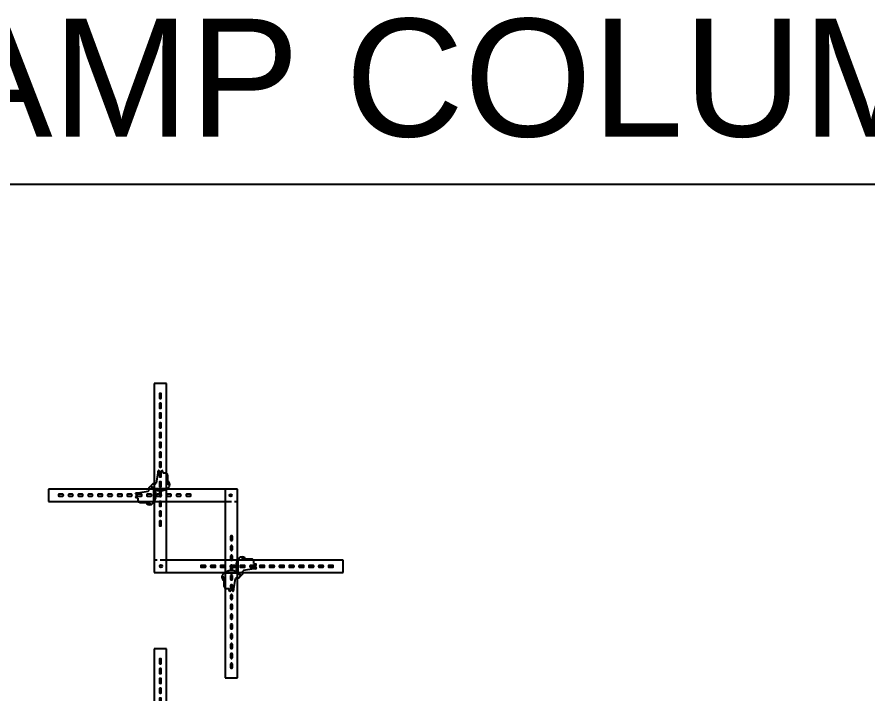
# Model space of a CAD drawing. Header units: inches. Extents: x 2832 to 8547, y -592 to 860.
# Drawn here: x 3676.3 to 3849.6, y -278 to -140 of the extents above; entities that cross this region are included whole.
import ezdxf

# ---------------------------------------------------------------- set-up
doc = ezdxf.new("R2010")
doc.units = ezdxf.units.IN
doc.header["$LTSCALE"] = 5
doc.header["$MEASUREMENT"] = 0
doc.linetypes.add('HIDDEN', pattern=[0.375, 0.25, -0.125])
doc.layers.add('BlueHidden', color=5, linetype='HIDDEN')
doc.layers.add('FORM', color=5, linetype='Continuous')
doc.styles.add('VBA_txt', font='arial.ttf', dxfattribs={"height": 2})

# ---------------------------------------------------------------- blocks, each defined once
blk = doc.blocks.new('*U842')
for p, q in [((-2.5, 48), (-2.5, -2.5)), ((0, 48), (-2.5, 48)), ((0, -2.5), (0, 48)), ((-24, 26.5), (-24, 24)), ((26.5, 26.5), (-24, 26.5)), ((24, 26.5), (24, -24)), ((26.5, -24), (26.5, 26.5)), ((-24, 24), (24, 24)), ((48, 0), (0, 0)), ((48, -2.5), (48, 0)), ((-2.5, -2.5), (48, -2.5)), ((24, -24), (26.5, -24))]:
    blk.add_line(p, q)
at = {"ltscale": 0.1}
for p, q in [((-1.44, 45.88), (-1.44, 45.12)), ((-1.19, 46), (-1.31, 46)), ((-1.06, 45.12), (-1.06, 45.88)), ((-1.44, 43.88), (-1.44, 43.12)), ((-1.31, 45), (-1.19, 45)), ((-1.19, 44), (-1.31, 44)), ((-1.06, 43.12), (-1.06, 43.88)), ((-1.44, 41.88), (-1.44, 41.12)), ((-1.31, 43), (-1.19, 43)), ((-1.19, 42), (-1.31, 42)), ((-1.06, 41.12), (-1.06, 41.88)), ((-1.44, 39.88), (-1.44, 39.12)), ((-1.31, 41), (-1.19, 41)), ((-1.19, 40), (-1.31, 40)), ((-1.06, 39.12), (-1.06, 39.88)), ((-1.31, 39), (-1.19, 39)), ((-1.44, 37.88), (-1.44, 37.12)), ((-1.19, 38), (-1.31, 38)), ((-1.31, 37), (-1.19, 37)), ((-1.06, 37.12), (-1.06, 37.88)), ((-1.44, 35.88), (-1.44, 35.12)), ((-1.19, 36), (-1.31, 36)), ((-1.31, 35), (-1.19, 35)), ((-1.06, 35.12), (-1.06, 35.88)), ((-1.44, 33.88), (-1.44, 33.12)), ((-1.19, 34), (-1.31, 34)), ((-1.31, 33), (-1.19, 33)), ((-1.06, 33.12), (-1.06, 33.88)), ((-1.44, 31.88), (-1.44, 31.12)), ((-1.19, 32), (-1.31, 32)), ((-1.06, 31.12), (-1.06, 31.88)), ((-1.73, 29.82), (-2.1, 27.7)), ((-1.73, 30.17), (-1.73, 29.82)), ((-1.56, 30.3), (-1.6, 30.3)), ((-1.44, 30.17), (-1.44, 30.17)), ((-1.44, 29.88), (-1.44, 29.12)), ((-1.31, 31), (-1.19, 31)), ((-1.31, 30.05), (-1.19, 30.05)), ((-1.19, 30), (-1.31, 30)), ((-1.06, 30.17), (-1.06, 30.17)), ((-1.06, 29.12), (-1.06, 29.88)), ((-0.94, 30.3), (-0.9, 30.3)), ((-0.77, 30.17), (-0.77, 29.95)), ((-0.65, 29.82), (-0.27, 29.82)), ((-1.44, 27.88), (-1.44, 27.12)), ((-1.31, 29), (-1.19, 29)), ((-1.19, 28), (-1.31, 28)), ((-1.06, 27.12), (-1.06, 27.88)), ((0.23, 29.32), (0.23, 28.14)), ((0.23, 28), (0.23, 27.65)), ((-5.82, 25.73), (-3.7, 26.1)), ((-3.6, 26.73), (-3.6, 26.73)), ((-3.6, 26.68), (-3.6, 26.22)), ((-3.56, 26.77), (-3.21, 27.11)), ((-2.77, 27.56), (-3.11, 27.21)), ((-2.73, 27.6), (-2.73, 27.6)), ((-2.68, 27.6), (-2.22, 27.6)), ((0.1, 26.55), (-2.6, 26.55)), ((-2.55, 23.9), (-2.55, 26.6)), ((0.03, 26.5), (-2.53, 26.5)), ((-2.5, 23.97), (-2.5, 26.53)), ((-1.31, 27), (-1.19, 27)), ((0.27, 27.56), (0.56, 27.27)), ((-22, 25.31), (-22, 25.19)), ((-21.13, 25.44), (-21.88, 25.44)), ((-21.88, 25.06), (-21.13, 25.06)), ((-21, 25.19), (-21, 25.31)), ((-20, 25.31), (-20, 25.19)), ((-19.13, 25.44), (-19.88, 25.44)), ((-19.88, 25.06), (-19.13, 25.06)), ((-19, 25.19), (-19, 25.31)), ((-18, 25.31), (-18, 25.19)), ((-17.13, 25.44), (-17.88, 25.44)), ((-17.88, 25.06), (-17.13, 25.06)), ((-17, 25.19), (-17, 25.31)), ((-16, 25.31), (-16, 25.19)), ((-15.13, 25.44), (-15.88, 25.44)), ((-15.88, 25.06), (-15.13, 25.06)), ((-15, 25.19), (-15, 25.31)), ((-14, 25.31), (-14, 25.19)), ((-13.13, 25.44), (-13.88, 25.44)), ((-13.88, 25.06), (-13.13, 25.06)), ((-13, 25.19), (-13, 25.31)), ((-12, 25.31), (-12, 25.19)), ((-11.13, 25.44), (-11.88, 25.44)), ((-11.88, 25.06), (-11.13, 25.06)), ((-11, 25.19), (-11, 25.31)), ((-10, 25.31), (-10, 25.19)), ((-9.13, 25.44), (-9.88, 25.44)), ((-9.88, 25.06), (-9.13, 25.06)), ((-9, 25.19), (-9, 25.31)), ((-8, 25.31), (-8, 25.19)), ((-7.13, 25.44), (-7.88, 25.44)), ((-7.88, 25.06), (-7.13, 25.06)), ((-7, 25.19), (-7, 25.31)), ((-6.3, 25.56), (-6.3, 25.6)), ((-6.3, 24.94), (-6.3, 24.9)), ((-6.17, 25.73), (-5.82, 25.73)), ((-6.17, 25.44), (-6.17, 25.44)), ((-6.17, 25.06), (-6.17, 25.06)), ((-6.17, 24.77), (-5.95, 24.77)), ((-6.05, 25.31), (-6.05, 25.19)), ((-6, 25.31), (-6, 25.19)), ((-5.13, 25.44), (-5.88, 25.44)), ((-5.88, 25.06), (-5.13, 25.06)), ((-5.82, 24.65), (-5.82, 24.27)), ((-5, 25.19), (-5, 25.31)), ((-4, 25.31), (-4, 25.19)), ((-3.13, 25.44), (-3.88, 25.44)), ((-3.88, 25.06), (-3.13, 25.06)), ((-3, 25.19), (-3, 25.31)), ((-2, 25.31), (-2, 25.19)), ((-1.13, 25.44), (-1.88, 25.44)), ((-1.88, 25.06), (-1.13, 25.06)), ((-1.44, 25.88), (-1.44, 25.12)), ((-1.19, 26), (-1.31, 26)), ((-1.31, 25), (-1.19, 25)), ((-1.06, 25.12), (-1.06, 25.88)), ((-1, 25.19), (-1, 25.31)), ((0, 25.31), (0, 25.19)), ((0.87, 25.44), (0.12, 25.44)), ((0.12, 25.06), (0.87, 25.06)), ((1, 25.19), (1, 25.31)), ((2, 25.31), (2, 25.19)), ((2.87, 25.44), (2.12, 25.44)), ((2.12, 25.06), (2.87, 25.06)), ((3, 25.19), (3, 25.31)), ((4, 25.31), (4, 25.19)), ((4.87, 25.44), (4.12, 25.44)), ((4.12, 25.06), (4.87, 25.06)), ((5, 25.19), (5, 25.31)), ((6, 25.31), (6, 25.19)), ((6.87, 25.44), (6.12, 25.44)), ((6.12, 25.06), (6.87, 25.06)), ((7, 25.19), (7, 25.31)), ((8, 25.31), (8, 25.19)), ((8, 25.31), (8, 25.19)), ((8.87, 25.44), (8.12, 25.44)), ((8.87, 25.44), (8.12, 25.44)), ((8.12, 25.06), (8.87, 25.06)), ((8.12, 25.06), (8.87, 25.06)), ((9, 25.19), (9, 25.31)), ((9, 25.19), (9, 25.31)), ((10, 25.31), (10, 25.19)), ((10, 25.31), (10, 25.19)), ((10.87, 25.44), (10.12, 25.44)), ((10.87, 25.44), (10.12, 25.44)), ((10.12, 25.06), (10.87, 25.06)), ((10.12, 25.06), (10.87, 25.06)), ((11, 25.19), (11, 25.31)), ((11, 25.19), (11, 25.31)), ((-5.32, 23.77), (-4.14, 23.77)), ((-4, 23.77), (-3.65, 23.77)), ((-3.56, 23.73), (-3.27, 23.44)), ((-1.44, 23.88), (-1.44, 23.12)), ((-1.19, 24), (-1.31, 24)), ((-1.31, 23), (-1.19, 23)), ((-1.06, 23.12), (-1.06, 23.88)), ((-1.44, 21.88), (-1.44, 21.12)), ((-1.19, 22), (-1.31, 22)), ((-1.31, 21), (-1.19, 21)), ((-1.06, 21.12), (-1.06, 21.88)), ((-1.44, 19.88), (-1.44, 19.12)), ((-1.19, 20), (-1.31, 20)), ((-1.06, 19.12), (-1.06, 19.88)), ((-1.44, 17.88), (-1.44, 17.12)), ((-1.31, 19), (-1.19, 19)), ((-1.19, 18), (-1.31, 18)), ((-1.06, 17.12), (-1.06, 17.88)), ((-1.44, 15.88), (-1.44, 15.12)), ((-1.44, 15.88), (-1.44, 15.12)), ((-1.31, 17), (-1.19, 17)), ((-1.19, 16), (-1.31, 16)), ((-1.19, 16), (-1.31, 16)), ((-1.06, 15.12), (-1.06, 15.88)), ((-1.06, 15.12), (-1.06, 15.88)), ((-1.44, 13.88), (-1.44, 13.12)), ((-1.44, 13.88), (-1.44, 13.12)), ((-1.31, 15), (-1.19, 15)), ((-1.31, 15), (-1.19, 15)), ((-1.19, 14), (-1.31, 14)), ((-1.19, 14), (-1.31, 14)), ((-1.06, 13.12), (-1.06, 13.88)), ((-1.06, 13.12), (-1.06, 13.88)), ((-1.31, 13), (-1.19, 13)), ((-1.31, 13), (-1.19, 13)), ((25.06, 10.87), (25.06, 10.12)), ((25.06, 10.87), (25.06, 10.12)), ((25.31, 11), (25.19, 11)), ((25.31, 11), (25.19, 11)), ((25.44, 10.12), (25.44, 10.87)), ((25.44, 10.12), (25.44, 10.87)), ((25.06, 8.87), (25.06, 8.12)), ((25.06, 8.87), (25.06, 8.12)), ((25.19, 10), (25.31, 10)), ((25.19, 10), (25.31, 10)), ((25.31, 9), (25.19, 9)), ((25.31, 9), (25.19, 9)), ((25.44, 8.12), (25.44, 8.87)), ((25.44, 8.12), (25.44, 8.87)), ((25.19, 8), (25.31, 8)), ((25.19, 8), (25.31, 8)), ((25.31, 7), (25.19, 7)), ((25.06, 6.87), (25.06, 6.12)), ((25.19, 6), (25.31, 6)), ((25.44, 6.12), (25.44, 6.87)), ((25.06, 4.87), (25.06, 4.12)), ((25.31, 5), (25.19, 5)), ((25.19, 4), (25.31, 4)), ((25.44, 4.12), (25.44, 4.87)), ((25.06, 2.87), (25.06, 2.12)), ((25.31, 3), (25.19, 3)), ((25.19, 2), (25.31, 2)), ((25.44, 2.12), (25.44, 2.87)), ((25.06, 0.87), (25.06, 0.12)), ((25.31, 1), (25.19, 1)), ((25.19, 0), (25.31, 0)), ((25.44, 0.12), (25.44, 0.87)), ((26.5, 0.03), (26.5, -2.53)), ((26.55, 0.1), (26.55, -2.6)), ((27.56, 0.27), (27.27, 0.56)), ((28, 0.23), (27.65, 0.23)), ((29.32, 0.23), (28.14, 0.23)), ((13, -1.19), (13, -1.31)), ((13, -1.19), (13, -1.31)), ((13.88, -1.06), (13.12, -1.06)), ((13.88, -1.06), (13.12, -1.06)), ((13.12, -1.44), (13.88, -1.44)), ((13.12, -1.44), (13.88, -1.44)), ((14, -1.31), (14, -1.19)), ((14, -1.31), (14, -1.19)), ((15, -1.19), (15, -1.31)), ((15, -1.19), (15, -1.31)), ((15.88, -1.06), (15.12, -1.06)), ((15.88, -1.06), (15.12, -1.06)), ((15.12, -1.44), (15.88, -1.44)), ((15.12, -1.44), (15.88, -1.44)), ((16, -1.31), (16, -1.19)), ((16, -1.31), (16, -1.19)), ((17, -1.19), (17, -1.31)), ((17.88, -1.06), (17.12, -1.06)), ((17.12, -1.44), (17.88, -1.44)), ((18, -1.31), (18, -1.19)), ((19, -1.19), (19, -1.31)), ((19.88, -1.06), (19.12, -1.06)), ((19.12, -1.44), (19.88, -1.44)), ((20, -1.31), (20, -1.19)), ((21, -1.19), (21, -1.31)), ((21.88, -1.06), (21.12, -1.06)), ((21.12, -1.44), (21.88, -1.44)), ((22, -1.31), (22, -1.19)), ((23, -1.19), (23, -1.31)), ((23.88, -1.06), (23.12, -1.06)), ((23.12, -1.44), (23.88, -1.44)), ((24, -1.31), (24, -1.19)), ((25, -1.19), (25, -1.31)), ((25.06, -1.13), (25.06, -1.88)), ((25.88, -1.06), (25.12, -1.06)), ((25.12, -1.44), (25.88, -1.44)), ((25.31, -1), (25.19, -1)), ((25.44, -1.88), (25.44, -1.13)), ((26, -1.31), (26, -1.19)), ((27, -1.19), (27, -1.31)), ((27.88, -1.06), (27.12, -1.06)), ((27.12, -1.44), (27.88, -1.44)), ((29.82, -1.73), (27.7, -2.1)), ((28, -1.31), (28, -1.19)), ((29, -1.19), (29, -1.31)), ((29.88, -1.06), (29.12, -1.06)), ((29.12, -1.44), (29.88, -1.44)), ((29.82, -0.65), (29.82, -0.27)), ((30.17, -1.73), (29.82, -1.73)), ((30.17, -0.77), (29.95, -0.77)), ((30, -1.31), (30, -1.19)), ((30.05, -1.31), (30.05, -1.19)), ((30.17, -1.06), (30.17, -1.06)), ((30.17, -1.44), (30.17, -1.44)), ((30.3, -0.94), (30.3, -0.9)), ((30.3, -1.56), (30.3, -1.6)), ((31, -1.19), (31, -1.31)), ((31.88, -1.06), (31.12, -1.06)), ((31.12, -1.44), (31.88, -1.44)), ((32, -1.31), (32, -1.19)), ((33, -1.19), (33, -1.31)), ((33.88, -1.06), (33.12, -1.06)), ((33.12, -1.44), (33.88, -1.44)), ((34, -1.31), (34, -1.19)), ((35, -1.19), (35, -1.31)), ((35.88, -1.06), (35.12, -1.06)), ((35.12, -1.44), (35.88, -1.44)), ((36, -1.31), (36, -1.19)), ((37, -1.19), (37, -1.31)), ((37.88, -1.06), (37.12, -1.06)), ((37.12, -1.44), (37.88, -1.44)), ((38, -1.31), (38, -1.19)), ((39, -1.19), (39, -1.31)), ((39.88, -1.06), (39.12, -1.06)), ((39.12, -1.44), (39.88, -1.44)), ((40, -1.31), (40, -1.19)), ((41, -1.19), (41, -1.31)), ((41.88, -1.06), (41.12, -1.06)), ((41.12, -1.44), (41.88, -1.44)), ((42, -1.31), (42, -1.19)), ((43, -1.19), (43, -1.31)), ((43.88, -1.06), (43.12, -1.06)), ((43.12, -1.44), (43.88, -1.44)), ((44, -1.31), (44, -1.19)), ((45, -1.19), (45, -1.31)), ((45.88, -1.06), (45.12, -1.06)), ((45.12, -1.44), (45.88, -1.44)), ((46, -1.31), (46, -1.19)), ((23.73, -3.56), (23.44, -3.27)), ((23.9, -2.55), (26.6, -2.55)), ((23.97, -2.5), (26.53, -2.5)), ((25.06, -3.13), (25.06, -3.88)), ((25.19, -2), (25.31, -2)), ((25.31, -3), (25.19, -3)), ((25.44, -3.88), (25.44, -3.13)), ((26.77, -3.56), (27.11, -3.21)), ((27.56, -2.77), (27.21, -3.11)), ((27.6, -2.68), (27.6, -2.22)), ((27.6, -2.73), (27.6, -2.73)), ((23.77, -4), (23.77, -3.65)), ((23.77, -5.32), (23.77, -4.14)), ((25.06, -5.13), (25.06, -5.88)), ((25.19, -4), (25.31, -4)), ((25.31, -5), (25.19, -5)), ((25.44, -5.88), (25.44, -5.13)), ((25.73, -5.82), (26.1, -3.7)), ((26.68, -3.6), (26.22, -3.6)), ((26.73, -3.6), (26.73, -3.6)), ((24.65, -5.82), (24.27, -5.82)), ((24.77, -6.17), (24.77, -5.95)), ((24.94, -6.3), (24.9, -6.3)), ((25.06, -6.17), (25.06, -6.17)), ((25.19, -6), (25.31, -6)), ((25.31, -6.05), (25.19, -6.05)), ((25.44, -6.17), (25.44, -6.17)), ((25.56, -6.3), (25.6, -6.3)), ((25.73, -6.17), (25.73, -5.82)), ((25.06, -7.13), (25.06, -7.88)), ((25.31, -7), (25.19, -7)), ((25.19, -8), (25.31, -8)), ((25.44, -7.88), (25.44, -7.13)), ((25.06, -9.13), (25.06, -9.88)), ((25.31, -9), (25.19, -9)), ((25.19, -10), (25.31, -10)), ((25.44, -9.88), (25.44, -9.13)), ((25.06, -11.13), (25.06, -11.88)), ((25.31, -11), (25.19, -11)), ((25.19, -12), (25.31, -12)), ((25.44, -11.88), (25.44, -11.13)), ((25.06, -13.13), (25.06, -13.88)), ((25.31, -13), (25.19, -13)), ((25.44, -13.88), (25.44, -13.13)), ((25.06, -15.13), (25.06, -15.88)), ((25.19, -14), (25.31, -14)), ((25.31, -15), (25.19, -15)), ((25.44, -15.88), (25.44, -15.13)), ((25.06, -17.13), (25.06, -17.88)), ((25.19, -16), (25.31, -16)), ((25.31, -17), (25.19, -17)), ((25.44, -17.88), (25.44, -17.13)), ((25.19, -18), (25.31, -18)), ((25.31, -19), (25.19, -19)), ((25.06, -19.13), (25.06, -19.88)), ((25.19, -20), (25.31, -20)), ((25.44, -19.88), (25.44, -19.13)), ((25.06, -21.13), (25.06, -21.88)), ((25.31, -21), (25.19, -21)), ((25.19, -22), (25.31, -22)), ((25.44, -21.88), (25.44, -21.13))]:
    blk.add_line(p, q, dxfattribs=at)
at = {"linetype": 'HIDDEN'}
for p, q in [((24, 24), (26.5, 24)), ((0, 0), (-2.5, 0))]:
    blk.add_line(p, q, dxfattribs=at)
for centre in [(25.11, 25.21), (-1.11, -1.21)]:
    blk.add_circle(centre, 0.25)
at = {"ltscale": 0.1}
for centre, radius, start, end in [((-1.31, 45.88), 0.125, 90, 180), ((-1.31, 45.12), 0.125, 180, 270), ((-1.19, 45.88), 0.125, 0, 90), ((-1.19, 45.12), 0.125, 270, 0), ((-1.31, 43.88), 0.125, 90, 180), ((-1.19, 43.88), 0.125, 0, 90), ((-1.31, 43.12), 0.125, 180, 270), ((-1.31, 41.88), 0.125, 90, 180), ((-1.19, 43.12), 0.125, 270, 0), ((-1.19, 41.88), 0.125, 0, 90), ((-1.31, 41.12), 0.125, 180, 270), ((-1.31, 39.88), 0.125, 90, 180), ((-1.19, 41.12), 0.125, 270, 0), ((-1.19, 39.88), 0.125, 0, 90), ((-1.31, 39.12), 0.125, 180, 270), ((-1.19, 39.12), 0.125, 270, 0), ((-1.31, 37.88), 0.125, 90, 180), ((-1.31, 37.12), 0.125, 180, 270), ((-1.19, 37.88), 0.125, 0, 90), ((-1.19, 37.12), 0.125, 270, 0), ((-1.31, 35.88), 0.125, 90, 180), ((-1.31, 35.12), 0.125, 180, 270), ((-1.19, 35.88), 0.125, 0, 90), ((-1.19, 35.12), 0.125, 270, 0), ((-1.31, 33.88), 0.125, 90, 180), ((-1.31, 33.12), 0.125, 180, 270), ((-1.19, 33.88), 0.125, 0, 90), ((-1.19, 33.12), 0.125, 270, 0), ((-1.31, 31.88), 0.125, 90, 180), ((-1.19, 31.88), 0.125, 0, 90), ((-1.6, 30.17), 0.125, 90, 180), ((-1.56, 30.17), 0.125, 0, 90), ((-1.31, 31.12), 0.125, 180, 270), ((-1.31, 30.17), 0.125, 180, 270), ((-1.31, 29.88), 0.125, 90, 180), ((-1.19, 31.12), 0.125, 270, 0), ((-1.19, 30.17), 0.125, 270, 0), ((-1.19, 29.88), 0.125, 0, 90), ((-0.94, 30.17), 0.125, 90, 180), ((-0.9, 30.17), 0.125, 0, 90), ((-0.65, 29.95), 0.125, 180, 270), ((-0.27, 29.32), 0.5, 0, 90), ((-1.31, 29.12), 0.125, 180, 270), ((-1.31, 27.88), 0.125, 90, 180), ((-1.19, 29.12), 0.125, 270, 0), ((-1.19, 27.88), 0.125, 0, 90), ((-0.11, 27.41), 0.811, 340.1025, 65.0925), ((-0.11, 27.41), 0.686, 348.1433, 60.1396), ((-3.72, 26.22), 0.125, 279.8856, 0), ((-3.47, 26.68), 0.125, 135, 180), ((-3.12, 27.03), 0.125, 52.5147, 135), ((-3.03, 27.12), 0.125, 135, 217.4853), ((-1.25, 28.48), 2.36, 217.4853, 322.5147), ((-4.48, 25.25), 2.36, 307.4853, 52.5147), ((-2.68, 27.47), 0.125, 90, 135), ((-2.22, 27.72), 0.125, 270, 350.1144), ((-1.31, 27.12), 0.125, 180, 270), ((-1.19, 27.12), 0.125, 270, 0), ((0.35, 27.65), 0.125, 180, 225), ((0.53, 27.12), 0.125, 322.5147, 3.7574), ((-21.88, 25.31), 0.125, 90, 180), ((-21.88, 25.19), 0.125, 180, 270), ((-21.13, 25.31), 0.125, 0, 90), ((-21.13, 25.19), 0.125, 270, 0), ((-19.88, 25.31), 0.125, 90, 180), ((-19.88, 25.19), 0.125, 180, 270), ((-19.13, 25.31), 0.125, 0, 90), ((-19.13, 25.19), 0.125, 270, 0), ((-17.88, 25.31), 0.125, 90, 180), ((-17.88, 25.19), 0.125, 180, 270), ((-17.13, 25.31), 0.125, 0, 90), ((-17.13, 25.19), 0.125, 270, 0), ((-15.88, 25.31), 0.125, 90, 180), ((-15.88, 25.19), 0.125, 180, 270), ((-15.13, 25.31), 0.125, 0, 90), ((-15.13, 25.19), 0.125, 270, 0), ((-13.88, 25.31), 0.125, 90, 180), ((-13.88, 25.19), 0.125, 180, 270), ((-13.13, 25.31), 0.125, 0, 90), ((-13.13, 25.19), 0.125, 270, 0), ((-11.88, 25.31), 0.125, 90, 180), ((-11.88, 25.19), 0.125, 180, 270), ((-11.13, 25.31), 0.125, 0, 90), ((-11.13, 25.19), 0.125, 270, 0), ((-9.88, 25.31), 0.125, 90, 180), ((-9.88, 25.19), 0.125, 180, 270), ((-9.13, 25.31), 0.125, 0, 90), ((-9.13, 25.19), 0.125, 270, 0), ((-7.88, 25.31), 0.125, 90, 180), ((-7.88, 25.19), 0.125, 180, 270), ((-7.13, 25.31), 0.125, 0, 90), ((-7.13, 25.19), 0.125, 270, 0), ((-6.17, 25.6), 0.125, 90, 180), ((-6.17, 25.56), 0.125, 180, 270), ((-6.17, 24.94), 0.125, 90, 180), ((-6.17, 24.9), 0.125, 180, 270), ((-6.17, 25.31), 0.125, 0, 90), ((-6.17, 25.19), 0.125, 270, 0), ((-5.88, 25.31), 0.125, 90, 180), ((-5.88, 25.19), 0.125, 180, 270), ((-5.95, 24.65), 0.125, 0, 90), ((-5.13, 25.31), 0.125, 0, 90), ((-5.13, 25.19), 0.125, 270, 0), ((-3.88, 25.31), 0.125, 90, 180), ((-3.88, 25.19), 0.125, 180, 270), ((-3.13, 25.31), 0.125, 0, 90), ((-3.13, 25.19), 0.125, 270, 0), ((-1.88, 25.31), 0.125, 90, 180), ((-1.88, 25.19), 0.125, 180, 270), ((-1.31, 25.88), 0.125, 90, 180), ((-1.31, 25.12), 0.125, 180, 270), ((-1.19, 25.88), 0.125, 0, 90), ((-1.19, 25.12), 0.125, 270, 0), ((-1.13, 25.31), 0.125, 0, 90), ((-1.13, 25.19), 0.125, 270, 0), ((0.12, 25.31), 0.125, 90, 180), ((0.12, 25.19), 0.125, 180, 270), ((0.87, 25.31), 0.125, 0, 90), ((0.87, 25.19), 0.125, 270, 0), ((2.12, 25.31), 0.125, 90, 180), ((2.12, 25.19), 0.125, 180, 270), ((2.87, 25.31), 0.125, 0, 90), ((2.87, 25.19), 0.125, 270, 0), ((4.12, 25.31), 0.125, 90, 180), ((4.12, 25.19), 0.125, 180, 270), ((4.87, 25.31), 0.125, 0, 90), ((4.87, 25.19), 0.125, 270, 0), ((6.12, 25.31), 0.125, 90, 180), ((6.12, 25.19), 0.125, 180, 270), ((6.87, 25.31), 0.125, 0, 90), ((6.87, 25.19), 0.125, 270, 0), ((8.12, 25.31), 0.125, 90, 180), ((8.12, 25.31), 0.125, 90, 180), ((8.12, 25.19), 0.125, 180, 270), ((8.12, 25.19), 0.125, 180, 270), ((8.87, 25.31), 0.125, 0, 90), ((8.87, 25.31), 0.125, 0, 90), ((8.87, 25.19), 0.125, 270, 0), ((8.87, 25.19), 0.125, 270, 0), ((10.12, 25.31), 0.125, 90, 180), ((10.12, 25.31), 0.125, 90, 180), ((10.12, 25.19), 0.125, 180, 270), ((10.12, 25.19), 0.125, 180, 270), ((10.87, 25.31), 0.125, 0, 90), ((10.87, 25.31), 0.125, 0, 90), ((10.87, 25.19), 0.125, 270, 0), ((10.87, 25.19), 0.125, 270, 0), ((-5.32, 24.27), 0.5, 180, 270), ((-3.41, 24.11), 0.811, 204.9075, 289.8975), ((-3.41, 24.11), 0.686, 209.8604, 281.8567), ((-3.65, 23.65), 0.125, 45, 90), ((-3.12, 23.47), 0.125, 266.2426, 307.4853), ((-1.31, 23.88), 0.125, 90, 180), ((-1.31, 23.12), 0.125, 180, 270), ((-1.19, 23.88), 0.125, 0, 90), ((-1.19, 23.12), 0.125, 270, 0), ((-1.31, 21.88), 0.125, 90, 180), ((-1.31, 21.12), 0.125, 180, 270), ((-1.19, 21.88), 0.125, 0, 90), ((-1.19, 21.12), 0.125, 270, 0), ((-1.31, 19.88), 0.125, 90, 180), ((-1.31, 19.12), 0.125, 180, 270), ((-1.19, 19.88), 0.125, 0, 90), ((-1.19, 19.12), 0.125, 270, 0), ((-1.31, 17.88), 0.125, 90, 180), ((-1.19, 17.88), 0.125, 0, 90), ((-1.31, 17.12), 0.125, 180, 270), ((-1.31, 15.88), 0.125, 90, 180), ((-1.31, 15.88), 0.125, 90, 180), ((-1.19, 17.12), 0.125, 270, 0), ((-1.19, 15.88), 0.125, 0, 90), ((-1.19, 15.88), 0.125, 0, 90), ((-1.31, 15.12), 0.125, 180, 270), ((-1.31, 15.12), 0.125, 180, 270), ((-1.31, 13.88), 0.125, 90, 180), ((-1.31, 13.88), 0.125, 90, 180), ((-1.19, 15.12), 0.125, 270, 0), ((-1.19, 15.12), 0.125, 270, 0), ((-1.19, 13.88), 0.125, 0, 90), ((-1.19, 13.88), 0.125, 0, 90), ((-1.31, 13.12), 0.125, 180, 270), ((-1.31, 13.12), 0.125, 180, 270), ((-1.19, 13.12), 0.125, 270, 0), ((-1.19, 13.12), 0.125, 270, 0), ((25.19, 10.87), 0.125, 90, 180), ((25.19, 10.87), 0.125, 90, 180), ((25.31, 10.87), 0.125, 0, 90), ((25.31, 10.87), 0.125, 0, 90), ((25.19, 10.12), 0.125, 180, 270), ((25.19, 10.12), 0.125, 180, 270), ((25.19, 8.87), 0.125, 90, 180), ((25.19, 8.87), 0.125, 90, 180), ((25.31, 10.12), 0.125, 270, 0), ((25.31, 10.12), 0.125, 270, 0), ((25.31, 8.87), 0.125, 0, 90), ((25.31, 8.87), 0.125, 0, 90), ((25.19, 8.12), 0.125, 180, 270), ((25.19, 8.12), 0.125, 180, 270), ((25.19, 6.87), 0.125, 90, 180), ((25.31, 8.12), 0.125, 270, 0), ((25.31, 8.12), 0.125, 270, 0), ((25.31, 6.87), 0.125, 0, 90), ((25.19, 6.12), 0.125, 180, 270), ((25.31, 6.12), 0.125, 270, 0), ((25.19, 4.87), 0.125, 90, 180), ((25.19, 4.12), 0.125, 180, 270), ((25.31, 4.87), 0.125, 0, 90), ((25.31, 4.12), 0.125, 270, 0), ((25.19, 2.87), 0.125, 90, 180), ((25.19, 2.12), 0.125, 180, 270), ((25.31, 2.87), 0.125, 0, 90), ((25.31, 2.12), 0.125, 270, 0), ((25.19, 0.87), 0.125, 90, 180), ((25.19, 0.12), 0.125, 180, 270), ((25.31, 0.87), 0.125, 0, 90), ((25.31, 0.12), 0.125, 270, 0), ((28.48, -1.25), 2.36, 127.4853, 232.5147), ((27.12, 0.53), 0.125, 86.2426, 127.4853), ((27.41, -0.11), 0.811, 24.9075, 109.8975), ((27.41, -0.11), 0.686, 29.8604, 101.8567), ((27.65, 0.35), 0.125, 225, 270), ((29.32, -0.27), 0.5, 0, 90), ((13.12, -1.19), 0.125, 90, 180), ((13.12, -1.19), 0.125, 90, 180), ((13.12, -1.31), 0.125, 180, 270), ((13.12, -1.31), 0.125, 180, 270), ((13.88, -1.19), 0.125, 0, 90), ((13.88, -1.19), 0.125, 0, 90), ((13.88, -1.31), 0.125, 270, 0), ((13.88, -1.31), 0.125, 270, 0), ((15.12, -1.19), 0.125, 90, 180), ((15.12, -1.19), 0.125, 90, 180), ((15.12, -1.31), 0.125, 180, 270), ((15.12, -1.31), 0.125, 180, 270), ((15.88, -1.19), 0.125, 0, 90), ((15.88, -1.19), 0.125, 0, 90), ((15.88, -1.31), 0.125, 270, 0), ((15.88, -1.31), 0.125, 270, 0), ((17.12, -1.19), 0.125, 90, 180), ((17.12, -1.31), 0.125, 180, 270), ((17.88, -1.19), 0.125, 0, 90), ((17.88, -1.31), 0.125, 270, 0), ((19.12, -1.19), 0.125, 90, 180), ((19.12, -1.31), 0.125, 180, 270), ((19.88, -1.19), 0.125, 0, 90), ((19.88, -1.31), 0.125, 270, 0), ((21.12, -1.19), 0.125, 90, 180), ((21.12, -1.31), 0.125, 180, 270), ((21.88, -1.19), 0.125, 0, 90), ((21.88, -1.31), 0.125, 270, 0), ((23.12, -1.19), 0.125, 90, 180), ((23.12, -1.31), 0.125, 180, 270), ((23.88, -1.19), 0.125, 0, 90), ((23.88, -1.31), 0.125, 270, 0), ((25.12, -1.19), 0.125, 90, 180), ((25.12, -1.31), 0.125, 180, 270), ((25.19, -1.13), 0.125, 90, 180), ((25.31, -1.13), 0.125, 0, 90), ((25.88, -1.19), 0.125, 0, 90), ((25.88, -1.31), 0.125, 270, 0), ((27.12, -1.19), 0.125, 90, 180), ((27.12, -1.31), 0.125, 180, 270), ((27.88, -1.19), 0.125, 0, 90), ((27.88, -1.31), 0.125, 270, 0), ((29.12, -1.19), 0.125, 90, 180), ((29.12, -1.31), 0.125, 180, 270), ((29.95, -0.65), 0.125, 180, 270), ((29.88, -1.19), 0.125, 0, 90), ((29.88, -1.31), 0.125, 270, 0), ((30.17, -1.19), 0.125, 90, 180), ((30.17, -1.31), 0.125, 180, 270), ((30.17, -0.9), 0.125, 0, 90), ((30.17, -0.94), 0.125, 270, 0), ((30.17, -1.56), 0.125, 0, 90), ((30.17, -1.6), 0.125, 270, 0), ((31.12, -1.19), 0.125, 90, 180), ((31.12, -1.31), 0.125, 180, 270), ((31.88, -1.19), 0.125, 0, 90), ((31.88, -1.31), 0.125, 270, 0), ((33.12, -1.19), 0.125, 90, 180), ((33.12, -1.31), 0.125, 180, 270), ((33.88, -1.19), 0.125, 0, 90), ((33.88, -1.31), 0.125, 270, 0), ((35.12, -1.19), 0.125, 90, 180), ((35.12, -1.31), 0.125, 180, 270), ((35.88, -1.19), 0.125, 0, 90), ((35.88, -1.31), 0.125, 270, 0), ((37.12, -1.19), 0.125, 90, 180), ((37.12, -1.31), 0.125, 180, 270), ((37.88, -1.19), 0.125, 0, 90), ((37.88, -1.31), 0.125, 270, 0), ((39.12, -1.19), 0.125, 90, 180), ((39.12, -1.31), 0.125, 180, 270), ((39.88, -1.19), 0.125, 0, 90), ((39.88, -1.31), 0.125, 270, 0), ((41.12, -1.19), 0.125, 90, 180), ((41.12, -1.31), 0.125, 180, 270), ((41.88, -1.19), 0.125, 0, 90), ((41.88, -1.31), 0.125, 270, 0), ((43.12, -1.19), 0.125, 90, 180), ((43.12, -1.31), 0.125, 180, 270), ((43.88, -1.19), 0.125, 0, 90), ((43.88, -1.31), 0.125, 270, 0), ((45.12, -1.19), 0.125, 90, 180), ((45.12, -1.31), 0.125, 180, 270), ((45.88, -1.19), 0.125, 0, 90), ((45.88, -1.31), 0.125, 270, 0), ((24.11, -3.41), 0.811, 160.1025, 245.0925), ((23.47, -3.12), 0.125, 142.5147, 183.7574), ((25.25, -4.48), 2.36, 37.4853, 142.5147), ((24.11, -3.41), 0.686, 168.1433, 240.1396), ((25.19, -1.88), 0.125, 180, 270), ((25.19, -3.13), 0.125, 90, 180), ((25.31, -1.88), 0.125, 270, 0), ((25.31, -3.13), 0.125, 0, 90), ((27.12, -3.03), 0.125, 232.5147, 315), ((27.03, -3.12), 0.125, 315, 37.4853), ((27.47, -2.68), 0.125, 315, 0), ((27.72, -2.22), 0.125, 99.8856, 180), ((23.65, -3.65), 0.125, 0, 45), ((25.19, -3.88), 0.125, 180, 270), ((25.19, -5.13), 0.125, 90, 180), ((25.31, -3.88), 0.125, 270, 0), ((25.31, -5.13), 0.125, 0, 90), ((26.22, -3.72), 0.125, 90, 170.1144), ((26.68, -3.47), 0.125, 270, 315), ((24.27, -5.32), 0.5, 180, 270), ((24.65, -5.95), 0.125, 0, 90), ((24.9, -6.17), 0.125, 180, 270), ((24.94, -6.17), 0.125, 270, 0), ((25.19, -5.88), 0.125, 180, 270), ((25.19, -6.17), 0.125, 90, 180), ((25.31, -5.88), 0.125, 270, 0), ((25.31, -6.17), 0.125, 0, 90), ((25.56, -6.17), 0.125, 180, 270), ((25.6, -6.17), 0.125, 270, 0), ((25.19, -7.13), 0.125, 90, 180), ((25.19, -7.88), 0.125, 180, 270), ((25.31, -7.13), 0.125, 0, 90), ((25.31, -7.88), 0.125, 270, 0), ((25.19, -9.13), 0.125, 90, 180), ((25.19, -9.88), 0.125, 180, 270), ((25.31, -9.13), 0.125, 0, 90), ((25.31, -9.88), 0.125, 270, 0), ((25.19, -11.13), 0.125, 90, 180), ((25.19, -11.88), 0.125, 180, 270), ((25.31, -11.13), 0.125, 0, 90), ((25.31, -11.88), 0.125, 270, 0), ((25.19, -13.13), 0.125, 90, 180), ((25.31, -13.13), 0.125, 0, 90), ((25.19, -13.88), 0.125, 180, 270), ((25.19, -15.13), 0.125, 90, 180), ((25.31, -13.88), 0.125, 270, 0), ((25.31, -15.13), 0.125, 0, 90), ((25.19, -15.88), 0.125, 180, 270), ((25.19, -17.13), 0.125, 90, 180), ((25.31, -15.88), 0.125, 270, 0), ((25.31, -17.13), 0.125, 0, 90), ((25.19, -17.88), 0.125, 180, 270), ((25.19, -19.13), 0.125, 90, 180), ((25.31, -17.88), 0.125, 270, 0), ((25.31, -19.13), 0.125, 0, 90), ((25.19, -19.88), 0.125, 180, 270), ((25.31, -19.88), 0.125, 270, 0), ((25.19, -21.13), 0.125, 90, 180), ((25.19, -21.88), 0.125, 180, 270), ((25.31, -21.13), 0.125, 0, 90), ((25.31, -21.88), 0.125, 270, 0)]:
    blk.add_arc(centre, radius, start, end, dxfattribs=at)
blk = doc.blocks.new('*U844')
for p, q in [((-2.5, 36), (-2.5, -2.5)), ((0, 36), (-2.5, 36)), ((0, -2.5), (0, 36)), ((-24, 14.5), (-24, 12)), ((14.5, 14.5), (-24, 14.5)), ((12, 14.5), (12, -24)), ((14.5, -24), (14.5, 14.5)), ((-24, 12), (12, 12)), ((36, 0), (0, 0)), ((36, -2.5), (36, 0)), ((-2.5, -2.5), (36, -2.5)), ((12, -24), (14.5, -24))]:
    blk.add_line(p, q)
at = {"ltscale": 0.1}
for p, q in [((-1.44, 33.88), (-1.44, 33.12)), ((-1.19, 34), (-1.31, 34)), ((-1.31, 33), (-1.19, 33)), ((-1.06, 33.12), (-1.06, 33.88)), ((-1.44, 31.88), (-1.44, 31.12)), ((-1.19, 32), (-1.31, 32)), ((-1.06, 31.12), (-1.06, 31.88)), ((-1.44, 29.88), (-1.44, 29.12)), ((-1.31, 31), (-1.19, 31)), ((-1.19, 30), (-1.31, 30)), ((-1.06, 29.12), (-1.06, 29.88)), ((-1.44, 27.88), (-1.44, 27.12)), ((-1.31, 29), (-1.19, 29)), ((-1.19, 28), (-1.31, 28)), ((-1.06, 27.12), (-1.06, 27.88)), ((-1.31, 27), (-1.19, 27)), ((-1.44, 25.88), (-1.44, 25.12)), ((-1.19, 26), (-1.31, 26)), ((-1.31, 25), (-1.19, 25)), ((-1.06, 25.12), (-1.06, 25.88)), ((-1.44, 23.88), (-1.44, 23.12)), ((-1.19, 24), (-1.31, 24)), ((-1.31, 23), (-1.19, 23)), ((-1.06, 23.12), (-1.06, 23.88)), ((-1.44, 21.88), (-1.44, 21.12)), ((-1.19, 22), (-1.31, 22)), ((-1.31, 21), (-1.19, 21)), ((-1.06, 21.12), (-1.06, 21.88)), ((-1.44, 19.88), (-1.44, 19.12)), ((-1.19, 20), (-1.31, 20)), ((-1.06, 19.12), (-1.06, 19.88)), ((-1.73, 17.82), (-2.1, 15.7)), ((-1.73, 18.17), (-1.73, 17.82)), ((-1.56, 18.3), (-1.6, 18.3)), ((-1.44, 18.17), (-1.44, 18.17)), ((-1.44, 17.88), (-1.44, 17.12)), ((-1.31, 19), (-1.19, 19)), ((-1.31, 18.05), (-1.19, 18.05)), ((-1.19, 18), (-1.31, 18)), ((-1.06, 18.17), (-1.06, 18.17)), ((-1.06, 17.12), (-1.06, 17.88)), ((-0.94, 18.3), (-0.9, 18.3)), ((-0.77, 18.17), (-0.77, 17.95)), ((-0.65, 17.82), (-0.27, 17.82)), ((-1.44, 15.88), (-1.44, 15.12)), ((-1.31, 17), (-1.19, 17)), ((-1.19, 16), (-1.31, 16)), ((-1.06, 15.12), (-1.06, 15.88)), ((0.23, 17.32), (0.23, 16.14)), ((0.23, 16), (0.23, 15.65)), ((-5.82, 13.73), (-3.7, 14.1)), ((-3.6, 14.73), (-3.6, 14.73)), ((-3.6, 14.68), (-3.6, 14.22)), ((-3.56, 14.77), (-3.21, 15.11)), ((-2.77, 15.56), (-3.11, 15.21)), ((-2.73, 15.6), (-2.73, 15.6)), ((-2.68, 15.6), (-2.22, 15.6)), ((0.1, 14.55), (-2.6, 14.55)), ((-2.55, 11.9), (-2.55, 14.6)), ((0.03, 14.5), (-2.53, 14.5)), ((-2.5, 11.97), (-2.5, 14.53)), ((-1.44, 13.88), (-1.44, 13.12)), ((-1.31, 15), (-1.19, 15)), ((-1.19, 14), (-1.31, 14)), ((-1.06, 13.12), (-1.06, 13.88)), ((0.27, 15.56), (0.56, 15.27)), ((-22, 13.31), (-22, 13.19)), ((-21.13, 13.44), (-21.88, 13.44)), ((-21.88, 13.06), (-21.13, 13.06)), ((-21, 13.19), (-21, 13.31)), ((-20, 13.31), (-20, 13.19)), ((-19.13, 13.44), (-19.88, 13.44)), ((-19.88, 13.06), (-19.13, 13.06)), ((-19, 13.19), (-19, 13.31)), ((-18, 13.31), (-18, 13.19)), ((-17.13, 13.44), (-17.88, 13.44)), ((-17.88, 13.06), (-17.13, 13.06)), ((-17, 13.19), (-17, 13.31)), ((-16, 13.31), (-16, 13.19)), ((-15.13, 13.44), (-15.88, 13.44)), ((-15.88, 13.06), (-15.13, 13.06)), ((-15, 13.19), (-15, 13.31)), ((-14, 13.31), (-14, 13.19)), ((-13.13, 13.44), (-13.88, 13.44)), ((-13.88, 13.06), (-13.13, 13.06)), ((-13, 13.19), (-13, 13.31)), ((-12, 13.31), (-12, 13.19)), ((-11.13, 13.44), (-11.88, 13.44)), ((-11.88, 13.06), (-11.13, 13.06)), ((-11, 13.19), (-11, 13.31)), ((-10, 13.31), (-10, 13.19)), ((-9.13, 13.44), (-9.88, 13.44)), ((-9.88, 13.06), (-9.13, 13.06)), ((-9, 13.19), (-9, 13.31)), ((-8, 13.31), (-8, 13.19)), ((-7.13, 13.44), (-7.88, 13.44)), ((-7.88, 13.06), (-7.13, 13.06)), ((-7, 13.19), (-7, 13.31)), ((-6.3, 13.56), (-6.3, 13.6)), ((-6.3, 12.94), (-6.3, 12.9)), ((-6.17, 13.73), (-5.82, 13.73)), ((-6.17, 13.44), (-6.17, 13.44)), ((-6.17, 13.06), (-6.17, 13.06)), ((-6.17, 12.77), (-5.95, 12.77)), ((-6.05, 13.31), (-6.05, 13.19)), ((-6, 13.31), (-6, 13.19)), ((-5.13, 13.44), (-5.88, 13.44)), ((-5.88, 13.06), (-5.13, 13.06)), ((-5.82, 12.65), (-5.82, 12.27)), ((-5, 13.19), (-5, 13.31)), ((-4, 13.31), (-4, 13.19)), ((-3.13, 13.44), (-3.88, 13.44)), ((-3.88, 13.06), (-3.13, 13.06)), ((-3, 13.19), (-3, 13.31)), ((-2, 13.31), (-2, 13.19)), ((-1.13, 13.44), (-1.88, 13.44)), ((-1.88, 13.06), (-1.13, 13.06)), ((-1.31, 13), (-1.19, 13)), ((-1, 13.19), (-1, 13.31)), ((0, 13.31), (0, 13.19)), ((0.87, 13.44), (0.12, 13.44)), ((0.12, 13.06), (0.87, 13.06)), ((1, 13.19), (1, 13.31)), ((2, 13.31), (2, 13.19)), ((2.87, 13.44), (2.12, 13.44)), ((2.12, 13.06), (2.87, 13.06)), ((3, 13.19), (3, 13.31)), ((4, 13.31), (4, 13.19)), ((4.87, 13.44), (4.12, 13.44)), ((4.12, 13.06), (4.87, 13.06)), ((5, 13.19), (5, 13.31)), ((-5.32, 11.77), (-4.14, 11.77)), ((-4, 11.77), (-3.65, 11.77)), ((-3.56, 11.73), (-3.27, 11.44)), ((-1.44, 11.88), (-1.44, 11.12)), ((-1.19, 12), (-1.31, 12)), ((-1.31, 11), (-1.19, 11)), ((-1.06, 11.12), (-1.06, 11.88)), ((-1.44, 9.88), (-1.44, 9.12)), ((-1.19, 10), (-1.31, 10)), ((-1.31, 9), (-1.19, 9)), ((-1.06, 9.12), (-1.06, 9.88)), ((-1.44, 7.88), (-1.44, 7.12)), ((-1.19, 8), (-1.31, 8)), ((-1.31, 7), (-1.19, 7)), ((-1.06, 7.12), (-1.06, 7.88)), ((13.06, 4.87), (13.06, 4.12)), ((13.31, 5), (13.19, 5)), ((13.19, 4), (13.31, 4)), ((13.44, 4.12), (13.44, 4.87)), ((13.06, 2.87), (13.06, 2.12)), ((13.31, 3), (13.19, 3)), ((13.19, 2), (13.31, 2)), ((13.44, 2.12), (13.44, 2.87)), ((13.06, 0.87), (13.06, 0.12)), ((13.31, 1), (13.19, 1)), ((13.19, 0), (13.31, 0)), ((13.44, 0.12), (13.44, 0.87)), ((14.5, 0.03), (14.5, -2.53)), ((14.55, 0.1), (14.55, -2.6)), ((15.56, 0.27), (15.27, 0.56)), ((16, 0.23), (15.65, 0.23)), ((17.32, 0.23), (16.14, 0.23)), ((7, -1.19), (7, -1.31)), ((7.88, -1.06), (7.12, -1.06)), ((7.12, -1.44), (7.88, -1.44)), ((8, -1.31), (8, -1.19)), ((9, -1.19), (9, -1.31)), ((9.88, -1.06), (9.12, -1.06)), ((9.12, -1.44), (9.88, -1.44)), ((10, -1.31), (10, -1.19)), ((11, -1.19), (11, -1.31)), ((11.88, -1.06), (11.12, -1.06)), ((11.12, -1.44), (11.88, -1.44)), ((12, -1.31), (12, -1.19)), ((13, -1.19), (13, -1.31)), ((13.06, -1.13), (13.06, -1.88)), ((13.88, -1.06), (13.12, -1.06)), ((13.12, -1.44), (13.88, -1.44)), ((13.31, -1), (13.19, -1)), ((13.44, -1.88), (13.44, -1.13)), ((14, -1.31), (14, -1.19)), ((15, -1.19), (15, -1.31)), ((15.88, -1.06), (15.12, -1.06)), ((15.12, -1.44), (15.88, -1.44)), ((17.82, -1.73), (15.7, -2.1)), ((16, -1.31), (16, -1.19)), ((17, -1.19), (17, -1.31)), ((17.88, -1.06), (17.12, -1.06)), ((17.12, -1.44), (17.88, -1.44)), ((17.82, -0.65), (17.82, -0.27)), ((18.17, -1.73), (17.82, -1.73)), ((18.17, -0.77), (17.95, -0.77)), ((18, -1.31), (18, -1.19)), ((18.05, -1.31), (18.05, -1.19)), ((18.17, -1.06), (18.17, -1.06)), ((18.17, -1.44), (18.17, -1.44)), ((18.3, -0.94), (18.3, -0.9)), ((18.3, -1.56), (18.3, -1.6)), ((19, -1.19), (19, -1.31)), ((19.88, -1.06), (19.12, -1.06)), ((19.12, -1.44), (19.88, -1.44)), ((20, -1.31), (20, -1.19)), ((21, -1.19), (21, -1.31)), ((21.88, -1.06), (21.12, -1.06)), ((21.12, -1.44), (21.88, -1.44)), ((22, -1.31), (22, -1.19)), ((23, -1.19), (23, -1.31)), ((23.88, -1.06), (23.12, -1.06)), ((23.12, -1.44), (23.88, -1.44)), ((24, -1.31), (24, -1.19)), ((25, -1.19), (25, -1.31)), ((25.88, -1.06), (25.12, -1.06)), ((25.12, -1.44), (25.88, -1.44)), ((26, -1.31), (26, -1.19)), ((27, -1.19), (27, -1.31)), ((27.88, -1.06), (27.12, -1.06)), ((27.12, -1.44), (27.88, -1.44)), ((28, -1.31), (28, -1.19)), ((29, -1.19), (29, -1.31)), ((29.88, -1.06), (29.12, -1.06)), ((29.12, -1.44), (29.88, -1.44)), ((30, -1.31), (30, -1.19)), ((31, -1.19), (31, -1.31)), ((31.88, -1.06), (31.12, -1.06)), ((31.12, -1.44), (31.88, -1.44)), ((32, -1.31), (32, -1.19)), ((33, -1.19), (33, -1.31)), ((33.88, -1.06), (33.12, -1.06)), ((33.12, -1.44), (33.88, -1.44)), ((34, -1.31), (34, -1.19)), ((11.73, -3.56), (11.44, -3.27)), ((11.9, -2.55), (14.6, -2.55)), ((11.97, -2.5), (14.53, -2.5)), ((13.06, -3.13), (13.06, -3.88)), ((13.19, -2), (13.31, -2)), ((13.31, -3), (13.19, -3)), ((13.44, -3.88), (13.44, -3.13)), ((14.77, -3.56), (15.11, -3.21)), ((15.56, -2.77), (15.21, -3.11)), ((15.6, -2.68), (15.6, -2.22)), ((15.6, -2.73), (15.6, -2.73)), ((11.77, -4), (11.77, -3.65)), ((11.77, -5.32), (11.77, -4.14)), ((13.06, -5.13), (13.06, -5.88)), ((13.19, -4), (13.31, -4)), ((13.31, -5), (13.19, -5)), ((13.44, -5.88), (13.44, -5.13)), ((13.73, -5.82), (14.1, -3.7)), ((14.68, -3.6), (14.22, -3.6)), ((14.73, -3.6), (14.73, -3.6)), ((12.65, -5.82), (12.27, -5.82)), ((12.77, -6.17), (12.77, -5.95)), ((12.94, -6.3), (12.9, -6.3)), ((13.06, -6.17), (13.06, -6.17)), ((13.19, -6), (13.31, -6)), ((13.31, -6.05), (13.19, -6.05)), ((13.44, -6.17), (13.44, -6.17)), ((13.56, -6.3), (13.6, -6.3)), ((13.73, -6.17), (13.73, -5.82)), ((13.06, -7.13), (13.06, -7.88)), ((13.31, -7), (13.19, -7)), ((13.19, -8), (13.31, -8)), ((13.44, -7.88), (13.44, -7.13)), ((13.06, -9.13), (13.06, -9.88)), ((13.31, -9), (13.19, -9)), ((13.19, -10), (13.31, -10)), ((13.44, -9.88), (13.44, -9.13)), ((13.06, -11.13), (13.06, -11.88)), ((13.31, -11), (13.19, -11)), ((13.19, -12), (13.31, -12)), ((13.44, -11.88), (13.44, -11.13)), ((13.06, -13.13), (13.06, -13.88)), ((13.31, -13), (13.19, -13)), ((13.44, -13.88), (13.44, -13.13)), ((13.06, -15.13), (13.06, -15.88)), ((13.19, -14), (13.31, -14)), ((13.31, -15), (13.19, -15)), ((13.44, -15.88), (13.44, -15.13)), ((13.06, -17.13), (13.06, -17.88)), ((13.19, -16), (13.31, -16)), ((13.31, -17), (13.19, -17)), ((13.44, -17.88), (13.44, -17.13)), ((13.19, -18), (13.31, -18)), ((13.31, -19), (13.19, -19)), ((13.06, -19.13), (13.06, -19.88)), ((13.19, -20), (13.31, -20)), ((13.44, -19.88), (13.44, -19.13)), ((13.06, -21.13), (13.06, -21.88)), ((13.31, -21), (13.19, -21)), ((13.19, -22), (13.31, -22)), ((13.44, -21.88), (13.44, -21.13))]:
    blk.add_line(p, q, dxfattribs=at)
at = {"linetype": 'HIDDEN'}
for p, q in [((12, 12), (14.5, 12)), ((0, 0), (-2.5, 0))]:
    blk.add_line(p, q, dxfattribs=at)
for centre in [(13.11, 13.21), (-1.11, -1.21)]:
    blk.add_circle(centre, 0.25)
at = {"ltscale": 0.1}
for centre, radius, start, end in [((-1.31, 33.88), 0.125, 90, 180), ((-1.31, 33.12), 0.125, 180, 270), ((-1.19, 33.88), 0.125, 0, 90), ((-1.19, 33.12), 0.125, 270, 0), ((-1.31, 31.88), 0.125, 90, 180), ((-1.19, 31.88), 0.125, 0, 90), ((-1.31, 31.12), 0.125, 180, 270), ((-1.31, 29.88), 0.125, 90, 180), ((-1.19, 31.12), 0.125, 270, 0), ((-1.19, 29.88), 0.125, 0, 90), ((-1.31, 29.12), 0.125, 180, 270), ((-1.31, 27.88), 0.125, 90, 180), ((-1.19, 29.12), 0.125, 270, 0), ((-1.19, 27.88), 0.125, 0, 90), ((-1.31, 27.12), 0.125, 180, 270), ((-1.19, 27.12), 0.125, 270, 0), ((-1.31, 25.88), 0.125, 90, 180), ((-1.31, 25.12), 0.125, 180, 270), ((-1.19, 25.88), 0.125, 0, 90), ((-1.19, 25.12), 0.125, 270, 0), ((-1.31, 23.88), 0.125, 90, 180), ((-1.31, 23.12), 0.125, 180, 270), ((-1.19, 23.88), 0.125, 0, 90), ((-1.19, 23.12), 0.125, 270, 0), ((-1.31, 21.88), 0.125, 90, 180), ((-1.31, 21.12), 0.125, 180, 270), ((-1.19, 21.88), 0.125, 0, 90), ((-1.19, 21.12), 0.125, 270, 0), ((-1.31, 19.88), 0.125, 90, 180), ((-1.31, 19.12), 0.125, 180, 270), ((-1.19, 19.88), 0.125, 0, 90), ((-1.19, 19.12), 0.125, 270, 0), ((-1.6, 18.17), 0.125, 90, 180), ((-1.56, 18.17), 0.125, 0, 90), ((-1.31, 18.17), 0.125, 180, 270), ((-1.31, 17.88), 0.125, 90, 180), ((-1.19, 18.17), 0.125, 270, 0), ((-1.19, 17.88), 0.125, 0, 90), ((-0.94, 18.17), 0.125, 90, 180), ((-0.9, 18.17), 0.125, 0, 90), ((-0.65, 17.95), 0.125, 180, 270), ((-0.27, 17.32), 0.5, 0, 90), ((-2.22, 15.72), 0.125, 270, 350.1144), ((-1.31, 17.12), 0.125, 180, 270), ((-1.31, 15.88), 0.125, 90, 180), ((-1.19, 17.12), 0.125, 270, 0), ((-1.19, 15.88), 0.125, 0, 90), ((-0.11, 15.41), 0.811, 340.1025, 65.0925), ((-0.11, 15.41), 0.686, 348.1433, 60.1396), ((0.35, 15.65), 0.125, 180, 225), ((-3.72, 14.22), 0.125, 279.8856, 0), ((-3.47, 14.68), 0.125, 135, 180), ((-3.12, 15.03), 0.125, 52.5147, 135), ((-3.03, 15.12), 0.125, 135, 217.4853), ((-1.25, 16.48), 2.36, 217.4853, 322.5147), ((-4.48, 13.25), 2.36, 307.4853, 52.5147), ((-2.68, 15.47), 0.125, 90, 135), ((-1.31, 15.12), 0.125, 180, 270), ((-1.31, 13.88), 0.125, 90, 180), ((-1.19, 15.12), 0.125, 270, 0), ((-1.19, 13.88), 0.125, 0, 90), ((0.53, 15.12), 0.125, 322.5147, 3.7574), ((-21.88, 13.31), 0.125, 90, 180), ((-21.88, 13.19), 0.125, 180, 270), ((-21.13, 13.31), 0.125, 0, 90), ((-21.13, 13.19), 0.125, 270, 0), ((-19.88, 13.31), 0.125, 90, 180), ((-19.88, 13.19), 0.125, 180, 270), ((-19.13, 13.31), 0.125, 0, 90), ((-19.13, 13.19), 0.125, 270, 0), ((-17.88, 13.31), 0.125, 90, 180), ((-17.88, 13.19), 0.125, 180, 270), ((-17.13, 13.31), 0.125, 0, 90), ((-17.13, 13.19), 0.125, 270, 0), ((-15.88, 13.31), 0.125, 90, 180), ((-15.88, 13.19), 0.125, 180, 270), ((-15.13, 13.31), 0.125, 0, 90), ((-15.13, 13.19), 0.125, 270, 0), ((-13.88, 13.31), 0.125, 90, 180), ((-13.88, 13.19), 0.125, 180, 270), ((-13.13, 13.31), 0.125, 0, 90), ((-13.13, 13.19), 0.125, 270, 0), ((-11.88, 13.31), 0.125, 90, 180), ((-11.88, 13.19), 0.125, 180, 270), ((-11.13, 13.31), 0.125, 0, 90), ((-11.13, 13.19), 0.125, 270, 0), ((-9.88, 13.31), 0.125, 90, 180), ((-9.88, 13.19), 0.125, 180, 270), ((-9.13, 13.31), 0.125, 0, 90), ((-9.13, 13.19), 0.125, 270, 0), ((-7.88, 13.31), 0.125, 90, 180), ((-7.88, 13.19), 0.125, 180, 270), ((-7.13, 13.31), 0.125, 0, 90), ((-7.13, 13.19), 0.125, 270, 0), ((-6.17, 13.6), 0.125, 90, 180), ((-6.17, 13.56), 0.125, 180, 270), ((-6.17, 12.94), 0.125, 90, 180), ((-6.17, 12.9), 0.125, 180, 270), ((-6.17, 13.31), 0.125, 0, 90), ((-6.17, 13.19), 0.125, 270, 0), ((-5.88, 13.31), 0.125, 90, 180), ((-5.88, 13.19), 0.125, 180, 270), ((-5.95, 12.65), 0.125, 0, 90), ((-5.32, 12.27), 0.5, 180, 270), ((-5.13, 13.31), 0.125, 0, 90), ((-5.13, 13.19), 0.125, 270, 0), ((-3.88, 13.31), 0.125, 90, 180), ((-3.88, 13.19), 0.125, 180, 270), ((-3.13, 13.31), 0.125, 0, 90), ((-3.13, 13.19), 0.125, 270, 0), ((-1.88, 13.31), 0.125, 90, 180), ((-1.88, 13.19), 0.125, 180, 270), ((-1.31, 13.12), 0.125, 180, 270), ((-1.19, 13.12), 0.125, 270, 0), ((-1.13, 13.31), 0.125, 0, 90), ((-1.13, 13.19), 0.125, 270, 0), ((0.12, 13.31), 0.125, 90, 180), ((0.12, 13.19), 0.125, 180, 270), ((0.87, 13.31), 0.125, 0, 90), ((0.87, 13.19), 0.125, 270, 0), ((2.12, 13.31), 0.125, 90, 180), ((2.12, 13.19), 0.125, 180, 270), ((2.87, 13.31), 0.125, 0, 90), ((2.87, 13.19), 0.125, 270, 0), ((4.12, 13.31), 0.125, 90, 180), ((4.12, 13.19), 0.125, 180, 270), ((4.87, 13.31), 0.125, 0, 90), ((4.87, 13.19), 0.125, 270, 0), ((-3.41, 12.11), 0.811, 204.9075, 289.8975), ((-3.41, 12.11), 0.686, 209.8604, 281.8567), ((-3.65, 11.65), 0.125, 45, 90), ((-3.12, 11.47), 0.125, 266.2426, 307.4853), ((-1.31, 11.88), 0.125, 90, 180), ((-1.31, 11.12), 0.125, 180, 270), ((-1.19, 11.88), 0.125, 0, 90), ((-1.19, 11.12), 0.125, 270, 0), ((-1.31, 9.88), 0.125, 90, 180), ((-1.31, 9.12), 0.125, 180, 270), ((-1.19, 9.88), 0.125, 0, 90), ((-1.19, 9.12), 0.125, 270, 0), ((-1.31, 7.88), 0.125, 90, 180), ((-1.31, 7.12), 0.125, 180, 270), ((-1.19, 7.88), 0.125, 0, 90), ((-1.19, 7.12), 0.125, 270, 0), ((13.19, 4.87), 0.125, 90, 180), ((13.19, 4.12), 0.125, 180, 270), ((13.31, 4.87), 0.125, 0, 90), ((13.31, 4.12), 0.125, 270, 0), ((13.19, 2.87), 0.125, 90, 180), ((13.19, 2.12), 0.125, 180, 270), ((13.31, 2.87), 0.125, 0, 90), ((13.31, 2.12), 0.125, 270, 0), ((13.19, 0.87), 0.125, 90, 180), ((13.19, 0.12), 0.125, 180, 270), ((13.31, 0.87), 0.125, 0, 90), ((13.31, 0.12), 0.125, 270, 0), ((16.48, -1.25), 2.36, 127.4853, 232.5147), ((15.12, 0.53), 0.125, 86.2426, 127.4853), ((15.41, -0.11), 0.811, 24.9075, 109.8975), ((15.41, -0.11), 0.686, 29.8604, 101.8567), ((15.65, 0.35), 0.125, 225, 270), ((17.32, -0.27), 0.5, 0, 90), ((7.12, -1.19), 0.125, 90, 180), ((7.12, -1.31), 0.125, 180, 270), ((7.88, -1.19), 0.125, 0, 90), ((7.88, -1.31), 0.125, 270, 0), ((9.12, -1.19), 0.125, 90, 180), ((9.12, -1.31), 0.125, 180, 270), ((9.88, -1.19), 0.125, 0, 90), ((9.88, -1.31), 0.125, 270, 0), ((11.12, -1.19), 0.125, 90, 180), ((11.12, -1.31), 0.125, 180, 270), ((11.88, -1.19), 0.125, 0, 90), ((11.88, -1.31), 0.125, 270, 0), ((13.12, -1.19), 0.125, 90, 180), ((13.12, -1.31), 0.125, 180, 270), ((13.19, -1.13), 0.125, 90, 180), ((13.31, -1.13), 0.125, 0, 90), ((13.88, -1.19), 0.125, 0, 90), ((13.88, -1.31), 0.125, 270, 0), ((15.12, -1.19), 0.125, 90, 180), ((15.12, -1.31), 0.125, 180, 270), ((15.88, -1.19), 0.125, 0, 90), ((15.88, -1.31), 0.125, 270, 0), ((17.12, -1.19), 0.125, 90, 180), ((17.12, -1.31), 0.125, 180, 270), ((17.95, -0.65), 0.125, 180, 270), ((17.88, -1.19), 0.125, 0, 90), ((17.88, -1.31), 0.125, 270, 0), ((18.17, -1.19), 0.125, 90, 180), ((18.17, -1.31), 0.125, 180, 270), ((18.17, -0.9), 0.125, 0, 90), ((18.17, -0.94), 0.125, 270, 0), ((18.17, -1.56), 0.125, 0, 90), ((18.17, -1.6), 0.125, 270, 0), ((19.12, -1.19), 0.125, 90, 180), ((19.12, -1.31), 0.125, 180, 270), ((19.88, -1.19), 0.125, 0, 90), ((19.88, -1.31), 0.125, 270, 0), ((21.12, -1.19), 0.125, 90, 180), ((21.12, -1.31), 0.125, 180, 270), ((21.88, -1.19), 0.125, 0, 90), ((21.88, -1.31), 0.125, 270, 0), ((23.12, -1.19), 0.125, 90, 180), ((23.12, -1.31), 0.125, 180, 270), ((23.88, -1.19), 0.125, 0, 90), ((23.88, -1.31), 0.125, 270, 0), ((25.12, -1.19), 0.125, 90, 180), ((25.12, -1.31), 0.125, 180, 270), ((25.88, -1.19), 0.125, 0, 90), ((25.88, -1.31), 0.125, 270, 0), ((27.12, -1.19), 0.125, 90, 180), ((27.12, -1.31), 0.125, 180, 270), ((27.88, -1.19), 0.125, 0, 90), ((27.88, -1.31), 0.125, 270, 0), ((29.12, -1.19), 0.125, 90, 180), ((29.12, -1.31), 0.125, 180, 270), ((29.88, -1.19), 0.125, 0, 90), ((29.88, -1.31), 0.125, 270, 0), ((31.12, -1.19), 0.125, 90, 180), ((31.12, -1.31), 0.125, 180, 270), ((31.88, -1.19), 0.125, 0, 90), ((31.88, -1.31), 0.125, 270, 0), ((33.12, -1.19), 0.125, 90, 180), ((33.12, -1.31), 0.125, 180, 270), ((33.88, -1.19), 0.125, 0, 90), ((33.88, -1.31), 0.125, 270, 0), ((12.11, -3.41), 0.811, 160.1025, 245.0925), ((11.47, -3.12), 0.125, 142.5147, 183.7574), ((13.25, -4.48), 2.36, 37.4853, 142.5147), ((12.11, -3.41), 0.686, 168.1433, 240.1396), ((13.19, -1.88), 0.125, 180, 270), ((13.19, -3.13), 0.125, 90, 180), ((13.31, -1.88), 0.125, 270, 0), ((13.31, -3.13), 0.125, 0, 90), ((15.12, -3.03), 0.125, 232.5147, 315), ((15.03, -3.12), 0.125, 315, 37.4853), ((15.47, -2.68), 0.125, 315, 0), ((15.72, -2.22), 0.125, 99.8856, 180), ((11.65, -3.65), 0.125, 0, 45), ((13.19, -3.88), 0.125, 180, 270), ((13.19, -5.13), 0.125, 90, 180), ((13.31, -3.88), 0.125, 270, 0), ((13.31, -5.13), 0.125, 0, 90), ((14.22, -3.72), 0.125, 90, 170.1144), ((14.68, -3.47), 0.125, 270, 315), ((12.27, -5.32), 0.5, 180, 270), ((12.65, -5.95), 0.125, 0, 90), ((12.9, -6.17), 0.125, 180, 270), ((12.94, -6.17), 0.125, 270, 0), ((13.19, -5.88), 0.125, 180, 270), ((13.19, -6.17), 0.125, 90, 180), ((13.31, -5.88), 0.125, 270, 0), ((13.31, -6.17), 0.125, 0, 90), ((13.56, -6.17), 0.125, 180, 270), ((13.6, -6.17), 0.125, 270, 0), ((13.19, -7.13), 0.125, 90, 180), ((13.19, -7.88), 0.125, 180, 270), ((13.31, -7.13), 0.125, 0, 90), ((13.31, -7.88), 0.125, 270, 0), ((13.19, -9.13), 0.125, 90, 180), ((13.19, -9.88), 0.125, 180, 270), ((13.31, -9.13), 0.125, 0, 90), ((13.31, -9.88), 0.125, 270, 0), ((13.19, -11.13), 0.125, 90, 180), ((13.19, -11.88), 0.125, 180, 270), ((13.31, -11.13), 0.125, 0, 90), ((13.31, -11.88), 0.125, 270, 0), ((13.19, -13.13), 0.125, 90, 180), ((13.31, -13.13), 0.125, 0, 90), ((13.19, -13.88), 0.125, 180, 270), ((13.19, -15.13), 0.125, 90, 180), ((13.31, -13.88), 0.125, 270, 0), ((13.31, -15.13), 0.125, 0, 90), ((13.19, -15.88), 0.125, 180, 270), ((13.19, -17.13), 0.125, 90, 180), ((13.31, -15.88), 0.125, 270, 0), ((13.31, -17.13), 0.125, 0, 90), ((13.19, -17.88), 0.125, 180, 270), ((13.19, -19.13), 0.125, 90, 180), ((13.31, -17.88), 0.125, 270, 0), ((13.31, -19.13), 0.125, 0, 90), ((13.19, -19.88), 0.125, 180, 270), ((13.31, -19.88), 0.125, 270, 0), ((13.19, -21.13), 0.125, 90, 180), ((13.19, -21.88), 0.125, 180, 270), ((13.31, -21.13), 0.125, 0, 90), ((13.31, -21.88), 0.125, 270, 0)]:
    blk.add_arc(centre, radius, start, end, dxfattribs=at)

msp = doc.modelspace()

# ---------------------------------------------------------------- linework, layer by layer
at = {"linetype": 'ByBlock'}
msp.add_lwpolyline([(4023.0128, -174.14652), (3339.6673, -174.14652), (3339.6673, -591.55197), (4023.0128, -591.55197)], close=True, dxfattribs=at)

# ---------------------------------------------------------------- block references
at = {"layer": 'FORM'}
for name, p in [('*U844', (3706.71118, -250.75564)), ('*U842', (3706.71118, -316.84605))]:
    msp.add_blockref(name, p, dxfattribs=at)

# ---------------------------------------------------------------- texts
at = {"layer": 'BlueHidden', "linetype": 'ByBlock', "insert": (3458.10121, -140.38067), "char_height": 24, "attachment_point": 1, "style": 'VBA_txt'}
msp.add_mtext_dynamic_manual_height_columns('{\\C2;SCISSOR CLAMP COLUMNS}', width=467.8059567, gutter_width=10, heights=[12.33189], dxfattribs=at)

doc.saveas('drawing.dxf')
